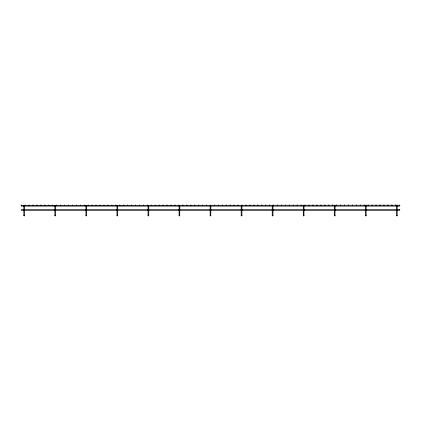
<?xml version="1.0" encoding="UTF-8"?>
<svg xmlns="http://www.w3.org/2000/svg" width="421" height="421" viewBox="0 0 421 421"><rect width="100%" height="100%" fill="white"/><g stroke="black" fill="none" stroke-linecap="round" stroke-linejoin="round"><path stroke-width="0.63" d="M23.823 215.61L24.192 215.242L24.56 215.61L24.192 215.984L23.823 215.61L23.823 210.542M55.614 206.374L55.504 215.878L54.983 215.878L54.983 215.347M86.663 206.374L86.558 215.878L86.031 215.878L86.031 215.347M117.717 210.542L117.717 215.61L117.348 215.984L116.975 215.61L117.348 215.242M148.029 215.61L148.397 215.242L148.766 215.61L148.397 215.984L148.029 215.61L148.029 210.542M179.82 206.374L179.709 215.878L179.188 215.878L179.188 215.347M210.868 206.374L210.763 215.878L210.237 215.878L210.237 215.347M241.922 210.542L241.922 215.61L241.549 215.984L241.18 215.61L241.549 215.242M272.234 215.61L272.603 215.242L272.971 215.61L272.603 215.984L272.234 215.61L272.234 206.374M304.025 206.374L303.915 215.878L303.394 215.878L303.394 215.347M335.074 206.374L334.969 215.878L334.442 215.878L334.442 215.347M366.128 210.542L366.128 215.61L365.754 215.984L365.386 215.61L365.754 215.242M396.44 215.61L396.808 215.242L397.177 215.61L396.808 215.984L396.44 215.61L396.44 206.374M24.56 209.942L23.823 209.942M55.614 209.942L54.872 209.942M86.663 209.942L85.926 209.942M117.717 209.942L116.975 209.942M148.766 209.942L148.029 209.942M179.82 209.942L179.078 209.942M210.868 209.942L210.132 209.942M241.922 209.942L241.18 209.942M272.971 209.942L272.234 209.942M304.025 209.942L303.283 209.942M335.074 209.942L334.337 209.942M366.128 209.942L365.386 209.942M397.177 209.942L396.44 209.942M23.929 209.816L24.455 209.816M54.983 209.816L55.504 209.816M86.031 209.816L86.558 209.816M117.085 209.816L117.606 209.816M148.134 209.816L148.66 209.816M179.188 209.816L179.709 209.816M210.237 209.816L210.763 209.816M241.291 209.816L241.812 209.816M272.34 209.816L272.866 209.816M303.394 209.816L303.915 209.816M334.442 209.816L334.969 209.816M365.496 209.816L366.017 209.816M396.545 209.816L397.071 209.816M303.652 215.242L304.025 215.61M179.451 215.242L179.82 215.61M55.246 215.242L55.614 215.61M366.017 215.347L366.128 215.61M334.969 215.347L335.074 215.61M241.812 215.347L241.922 215.61M210.763 215.347L210.868 215.61M117.606 215.347L117.717 215.61M86.558 215.347L86.663 215.61M397.177 206.374L397.177 210.095M397.177 210.542L397.177 215.61M366.128 206.374L366.128 210.095M365.386 206.374L365.386 215.61M334.337 206.374L334.337 215.61M303.283 206.374L303.283 210.095M303.283 210.542L303.283 215.61M272.971 206.374L272.971 210.095M272.971 210.542L272.971 215.61M241.922 206.374L241.922 210.095M241.18 206.374L241.18 215.61M210.132 206.374L210.132 215.61M179.078 206.374L179.078 210.095M179.078 210.542L179.078 215.61M148.766 206.374L148.766 215.61M148.029 206.374L148.029 210.095M117.717 206.374L117.717 210.095M116.975 206.374L116.975 215.61M85.926 206.374L85.926 215.61M54.872 206.374L54.872 210.095M54.872 210.542L54.872 215.61M24.56 206.374L24.56 215.61M23.823 206.374L23.823 210.095M21.103 205.069L21.234 205.385L399.95 205.201L399.582 205.201L399.766 206.122L21.234 206.122L21.418 205.201L21.103 205.069M25.05 205.069L25.307 205.332L25.05 205.069M28.991 205.069L29.249 205.332L28.991 205.069M32.933 205.069L33.196 205.332L32.933 205.069M36.874 205.069L37.137 205.332L36.874 205.069M40.821 205.069L41.079 205.332L40.821 205.069M44.763 205.069L45.026 205.332L44.763 205.069M48.704 205.069L48.968 205.332L48.704 205.069M52.646 205.069L52.909 205.332L52.646 205.069M56.593 205.069L56.851 205.332L56.593 205.069M60.535 205.069L60.798 205.332L60.535 205.069M64.476 205.069L64.739 205.332L64.476 205.069M68.423 205.069L68.681 205.332L68.423 205.069M72.365 205.069L72.623 205.332L72.365 205.069M76.306 205.069L76.569 205.332L76.306 205.069M80.248 205.069L80.511 205.332L80.248 205.069M84.195 205.069L84.453 205.332L84.195 205.069M88.136 205.069L88.399 205.332L88.136 205.069M92.078 205.069L92.341 205.332L92.078 205.069M96.02 205.069L96.283 205.332L96.02 205.069M99.966 205.069L100.224 205.332L99.966 205.069M103.908 205.069L104.171 205.332L103.908 205.069M107.85 205.069L108.113 205.332L107.85 205.069M111.791 205.069L112.054 205.332L111.791 205.069M115.738 205.069L115.996 205.332L115.738 205.069M119.68 205.069L119.943 205.332L119.68 205.069M123.621 205.069L123.885 205.332L123.621 205.069M127.568 205.069L127.826 205.332L127.568 205.069M131.51 205.069L131.768 205.332L131.51 205.069M135.451 205.069L135.715 205.332L135.451 205.069M139.393 205.069L139.656 205.332L139.393 205.069M143.34 205.069L143.598 205.332L143.34 205.069M147.282 205.069L147.545 205.332L147.282 205.069M151.223 205.069L151.486 205.332L151.223 205.069M155.165 205.069L155.428 205.332L155.165 205.069M159.112 205.069L159.37 205.332L159.112 205.069M163.053 205.069L163.316 205.332L163.053 205.069M166.995 205.069L167.258 205.332L166.995 205.069M170.937 205.069L171.2 205.332L170.937 205.069M174.883 205.069L175.141 205.332L174.883 205.069M178.825 205.069L179.088 205.332L178.825 205.069M182.767 205.069L183.03 205.332L182.767 205.069M186.714 205.069L186.971 205.332L186.714 205.069M190.655 205.069L190.913 205.332L190.655 205.069M194.597 205.069L194.86 205.332L194.597 205.069M198.538 205.069L198.801 205.332L198.538 205.069M202.485 205.069L202.743 205.332L202.485 205.069M206.427 205.069L206.69 205.332L206.427 205.069M210.368 205.069L210.632 205.332L210.368 205.069M214.31 205.069L214.573 205.332L214.31 205.069M218.257 205.069L218.515 205.332L218.257 205.069M222.199 205.069L222.462 205.332L222.199 205.069M226.14 205.069L226.403 205.332L226.14 205.069M230.087 205.069L230.345 205.332L230.087 205.069M234.029 205.069L234.286 205.332L234.029 205.069M237.97 205.069L238.233 205.332L237.97 205.069M241.912 205.069L242.175 205.332L241.912 205.069M245.859 205.069L246.117 205.332L245.859 205.069M249.8 205.069L250.063 205.332L249.8 205.069M253.742 205.069L254.005 205.332L253.742 205.069M257.684 205.069L257.947 205.332L257.684 205.069M261.63 205.069L261.888 205.332L261.63 205.069M265.572 205.069L265.835 205.332L265.572 205.069M269.514 205.069L269.777 205.332L269.514 205.069M273.455 205.069L273.718 205.332L273.455 205.069M277.402 205.069L277.66 205.332L277.402 205.069M281.344 205.069L281.607 205.332L281.344 205.069M285.285 205.069L285.549 205.332L285.285 205.069M289.232 205.069L289.49 205.332L289.232 205.069M293.174 205.069L293.432 205.332L293.174 205.069M297.115 205.069L297.379 205.332L297.115 205.069M301.057 205.069L301.32 205.332L301.057 205.069M305.004 205.069L305.262 205.332L305.004 205.069M308.946 205.069L309.209 205.332L308.946 205.069M312.887 205.069L313.15 205.332L312.887 205.069M316.829 205.069L317.092 205.332L316.829 205.069M320.776 205.069L321.034 205.332L320.776 205.069M324.717 205.069L324.98 205.332L324.717 205.069M328.659 205.069L328.922 205.332L328.659 205.069M332.601 205.069L332.864 205.332L332.601 205.069M336.547 205.069L336.805 205.332L336.547 205.069M340.489 205.069L340.752 205.332L340.489 205.069M344.431 205.069L344.694 205.332L344.431 205.069M348.377 205.069L348.635 205.332L348.377 205.069M352.319 205.069L352.577 205.332L352.319 205.069M356.261 205.069L356.524 205.332L356.261 205.069M360.202 205.069L360.465 205.332L360.202 205.069M364.149 205.069L364.407 205.332L364.149 205.069M368.091 205.069L368.354 205.332L368.091 205.069M372.032 205.069L372.296 205.332L372.032 205.069M375.974 205.069L376.237 205.332L375.974 205.069M379.921 205.069L380.179 205.332L379.921 205.069M383.863 205.069L384.126 205.332L383.863 205.069M387.804 205.069L388.067 205.332L387.804 205.069M391.751 205.069L392.009 205.332L391.751 205.069M395.693 205.069L395.95 205.332L395.693 205.069M23.929 205.537L23.929 205.969L24.455 205.969L24.455 205.537L23.929 205.537M54.983 205.537L54.983 205.969L55.504 205.969L55.504 205.537L54.983 205.537M86.031 205.537L86.031 205.969L86.558 205.969L86.558 205.537L86.031 205.537M117.085 205.537L117.085 205.969L117.606 205.969L117.606 205.537L117.085 205.537M148.134 205.537L148.134 205.969L148.66 205.969L148.66 205.537L148.134 205.537M179.188 205.537L179.188 205.969L179.709 205.969L179.709 205.537L179.188 205.537M210.237 205.537L210.237 205.969L210.763 205.969L210.763 205.537L210.237 205.537M241.291 205.537L241.291 205.969L241.812 205.969L241.812 205.537L241.291 205.537M272.34 205.537L272.34 205.969L272.866 205.969L272.866 205.537L272.34 205.537M303.394 205.537L303.394 205.969L303.915 205.969L303.915 205.537L303.394 205.537M334.442 205.537L334.442 205.969L334.969 205.969L334.969 205.537L334.442 205.537M365.496 205.537L365.496 205.969L366.017 205.969L366.017 205.537L365.496 205.537M396.545 205.537L396.545 205.969L397.071 205.969L397.071 205.537L396.545 205.537M399.766 209.574L21.234 209.574L21.234 210.316L399.766 210.316L399.766 209.574"/></g></svg>
